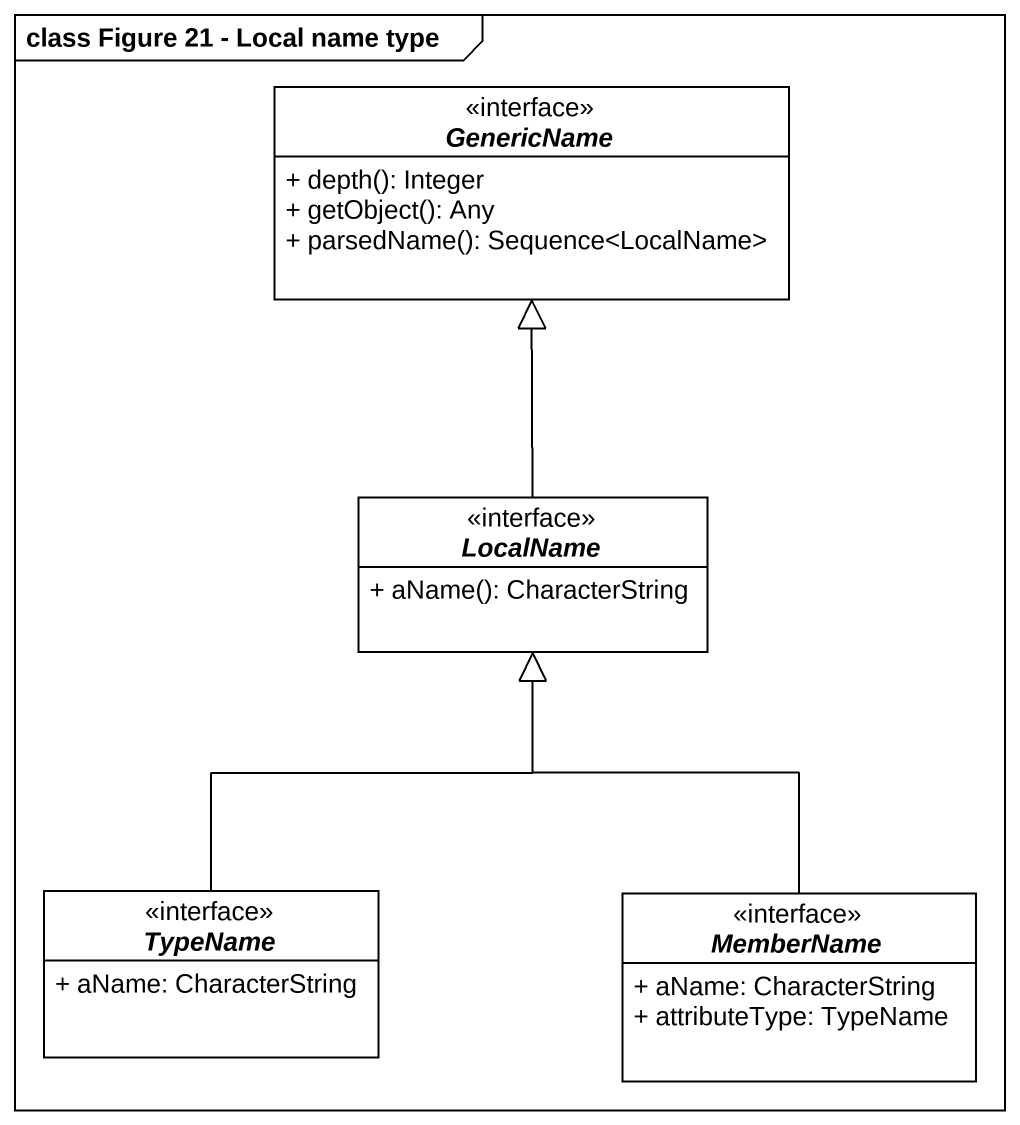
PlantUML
@startuml
mainframe class Figure 21 - Local name type
hide circle
hide empty members
skinparam classAttributeIconSize 0
interface GenericName #FFFFFF {
  + depth(): Integer
  + getObject(): Any
  + parsedName(): Sequence<LocalName>
}
interface LocalName #FFFFFF {
  + aName(): CharacterString
}
interface TypeName #FFFFFF {
  + aName: CharacterString
}
interface MemberName #FFFFFF {
  + aName: CharacterString
  + attributeType: TypeName
}
LocalName -up-|> GenericName
TypeName -up-|> LocalName
MemberName -up-|> LocalName
@enduml
